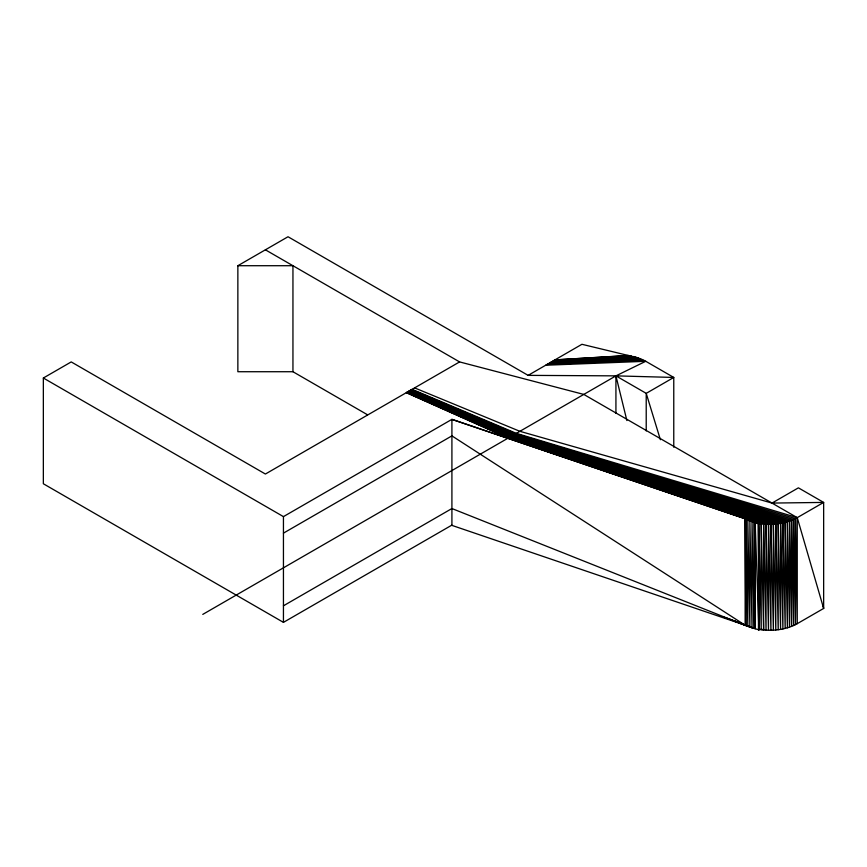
<?xml version="1.0" encoding="UTF-8"?>
<svg xmlns="http://www.w3.org/2000/svg" width="867" height="867" viewBox="0 0 867 867"><rect width="100%" height="100%" fill="white"/><g stroke="black" fill="none" stroke-linecap="round" stroke-linejoin="round"><path stroke-width="1.3" d="M283.444 622.365L283.444 516.624L43.35 378.012L43.35 483.753L283.444 622.365L451.913 525.099M43.35 378.012L71.224 361.918L265.4 474.032L459.586 361.918L583.794 394.42L797.25 517.653L823.65 608.439L797.25 623.676C785.545 630.146 771.511 631.436 758.462 629.301L758.462 523.278L451.913 419.357L283.444 516.624M367.532 414.794L292.948 371.726L237.861 371.726L237.861 265.714L288.028 236.745L528.122 375.368L615.928 375.866L673.767 377.448L673.767 447.231M528.122 375.368L581.93 344.297L638.047 357.833L645.763 361.29L673.767 377.448L646.218 393.358L615.928 375.866L202.77 614.4M283.444 533.14L451.913 435.873L451.913 419.357L758.462 523.278C771.511 525.424 785.545 524.123 797.25 517.653L823.65 502.416L823.65 608.439L823.097 605.784M283.444 605.805L451.913 508.539L747.82 626.375L758.918 629.897L758.462 523.278L745.143 519.192L745.143 625.215L451.913 525.38L451.913 435.873L745.143 625.215L735.108 621.206L755.157 628.618L755.157 522.606L758.918 523.885M772.009 503.077L798.399 487.839L823.65 502.416L772.009 503.077L519.886 431.311L414.599 387.896M615.928 413.44L615.928 375.866L645.763 361.29L545.657 365.235M628.347 355.481L554.858 359.924L629.084 355.589M553.796 360.542L631.414 356.034M552.864 361.084L633.69 356.554M551.835 361.669L635.901 357.15M550.729 362.308L638.047 357.833M549.559 362.991L640.117 358.591M548.312 363.707L642.089 359.415M547.012 364.454L643.975 360.314M237.861 265.714L292.948 265.714L292.948 371.726M412.107 389.337L516.353 433.348L797.25 517.653L797.25 623.676L795.472 518.629L515.648 433.76L411.608 389.619M795.472 518.629L795.472 624.641L793.587 519.528L514.955 434.15L411.121 389.901M793.587 519.528L793.587 625.541L791.604 520.352L514.283 434.54L410.655 390.172M791.604 520.352L791.604 626.375L789.534 521.11L513.632 434.92L410.189 390.443M789.534 521.11L789.534 627.134L787.399 521.793L513.004 435.277L409.755 390.692M787.399 521.793L787.399 627.806L785.177 522.4L512.408 435.635L409.322 390.941M785.177 522.4L785.177 628.412L782.901 522.92L511.823 435.96L408.921 391.18M782.901 522.92L782.901 628.933L780.582 523.354L511.281 436.285L408.53 391.396M780.582 523.354L780.582 629.366L778.208 523.701L510.761 436.578L408.173 391.613M778.208 523.701L778.208 629.724L775.802 523.971L510.273 436.86L407.826 391.808M775.802 523.971L775.802 629.984L773.375 524.145L509.829 437.12L407.512 391.992M773.375 524.145L773.375 630.157L770.936 524.232L509.406 437.358L407.219 392.155M770.936 524.232L770.936 630.244L768.487 524.232L509.027 437.575L406.948 392.317M768.487 524.232L768.487 630.255L766.049 524.145L508.691 437.77L406.71 392.448M766.049 524.145L766.049 630.157L763.621 523.971L508.398 437.943L406.504 392.567M761.107 628.987L763.621 629.984L761.215 523.701L508.138 438.095L406.32 392.675M754.236 522.4L754.236 628.412L745.837 625.541L745.837 519.528L754.236 522.4L755.157 628.618M722.818 616.773L754.236 628.412L752.025 521.793L752.025 627.806L749.879 521.11L749.879 627.134L747.82 520.352L747.82 626.375L745.837 519.528M727.511 618.388L733.84 620.739M265.4 249.815L459.586 361.918M758.462 629.301L758.918 629.897L758.462 523.278M660.383 439.699L646.218 393.358L646.218 430.932M615.928 375.866L626.884 420.538M755.157 522.606L758.918 629.897M745.143 519.192L745.837 625.541M763.621 523.971L763.621 629.984M761.215 523.701L761.215 629.724L758.842 523.354L758.842 629.366"/></g></svg>
